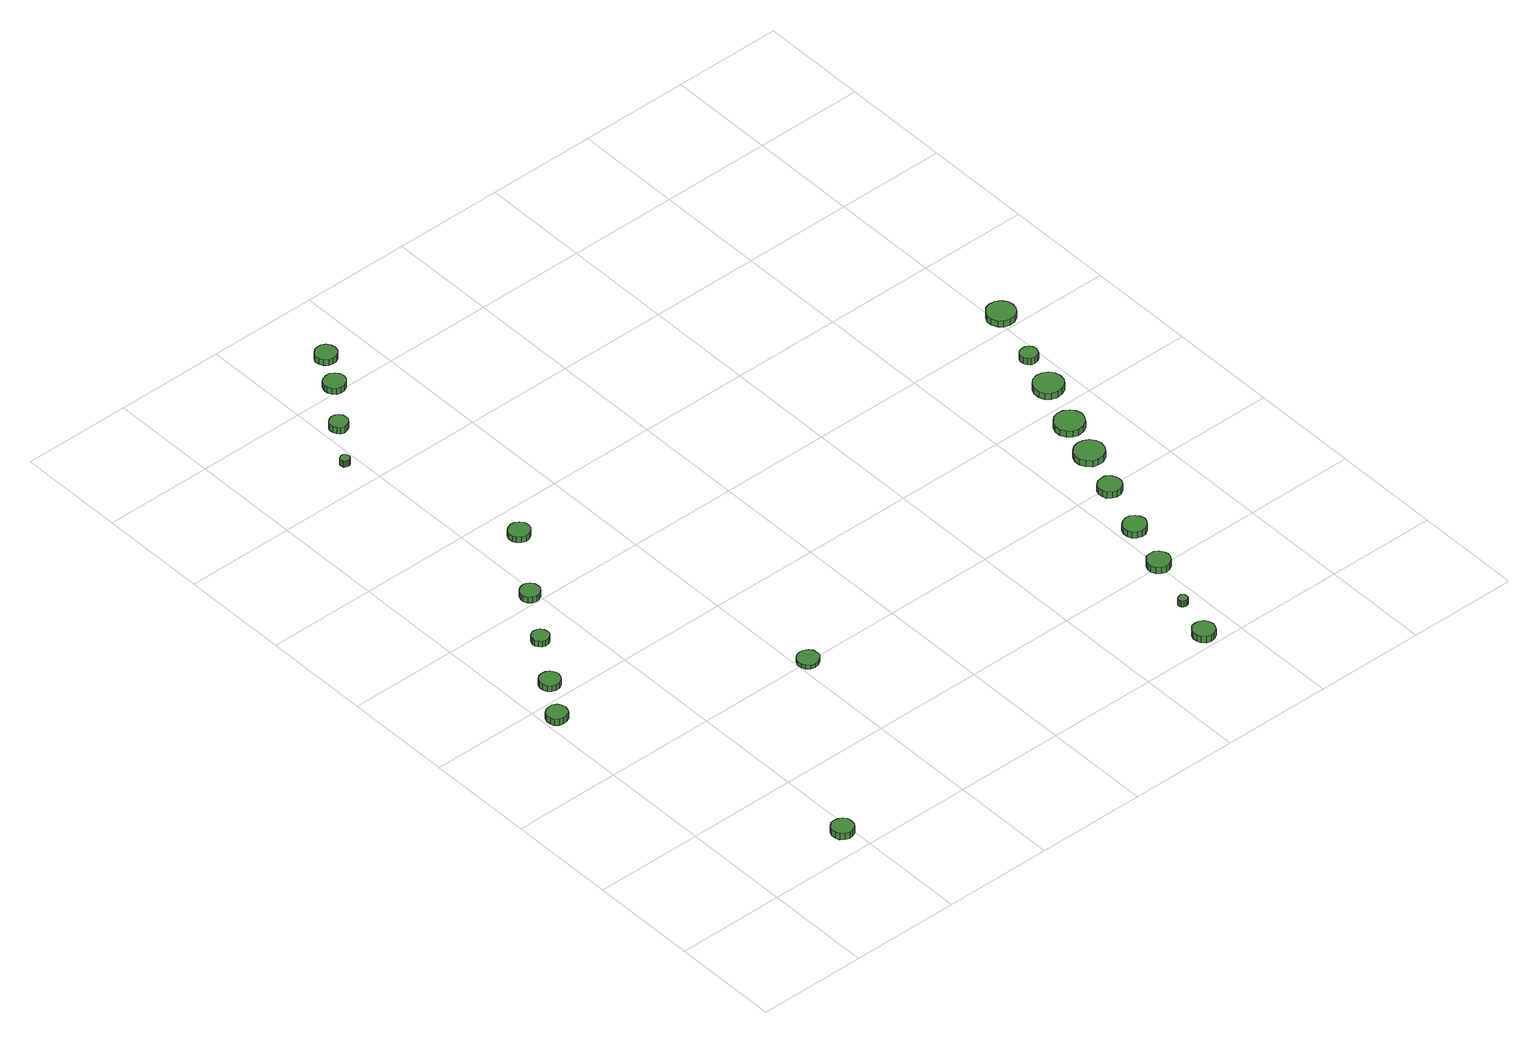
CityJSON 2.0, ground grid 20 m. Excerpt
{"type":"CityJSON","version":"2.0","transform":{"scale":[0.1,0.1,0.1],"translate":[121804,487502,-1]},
"CityObjects":{
"tree1":{"type":"SolitaryVegetationObject","attributes":{"function":"something"},"geometry":[{"type":"MultiSurface","lod":"1","boundaries":[[[0,1,2,3,4,5,6,7,8,9,10,11,12,13,14]],[[15,16,17,18,19,20,21,22,23,24,25,26,27,28,29]],[[0,29,28,1]],[[1,28,27,2]],[[2,27,26,3]],[[3,26,25,4]],[[4,25,24,5]],[[5,24,23,6]],[[6,23,22,7]],[[7,22,21,8]],[[8,21,20,9]],[[9,20,19,10]],[[10,19,18,11]],[[11,18,17,12]],[[12,17,16,13]],[[13,16,15,14]],[[14,15,29,0]]]}]},
"tree2":{"type":"SolitaryVegetationObject","attributes":{"function":"something"},"geometry":[{"type":"MultiSurface","lod":"1","boundaries":[[[30,31,32,33,34,35,36,37,38,39,40,41,42,43,44]],[[45,46,47,48,49,50,51,52,53,54,55,56,57,58,59]],[[30,59,58,31]],[[31,58,57,32]],[[32,57,56,33]],[[33,56,55,34]],[[34,55,54,35]],[[35,54,53,36]],[[36,53,52,37]],[[37,52,51,38]],[[38,51,50,39]],[[39,50,49,40]],[[40,49,48,41]],[[41,48,47,42]],[[42,47,46,43]],[[43,46,45,44]],[[44,45,59,30]]]}]},
"tree3":{"type":"SolitaryVegetationObject","attributes":{"function":"something"},"geometry":[{"type":"MultiSurface","lod":"1","boundaries":[[[60,61,62,63,64,65,66,67,68,69,70,71,72,73,74]],[[75,76,77,78,79,80,81,82,83,84,85,86,87,88,89]],[[60,89,88,61]],[[61,88,87,62]],[[62,87,86,63]],[[63,86,85,64]],[[64,85,84,65]],[[65,84,83,66]],[[66,83,82,67]],[[67,82,81,68]],[[68,81,80,69]],[[69,80,79,70]],[[70,79,78,71]],[[71,78,77,72]],[[72,77,76,73]],[[73,76,75,74]],[[74,75,89,60]]]}]},
"tree4":{"type":"SolitaryVegetationObject","attributes":{"function":"something"},"geometry":[{"type":"MultiSurface","lod":"1","boundaries":[[[90,91,92,93,94,95,96,97,98,99,100,101,102,103,104]],[[105,106,107,108,109,110,111,112,113,114,115,116,117,118,119]],[[90,119,118,91]],[[91,118,117,92]],[[92,117,116,93]],[[93,116,115,94]],[[94,115,114,95]],[[95,114,113,96]],[[96,113,112,97]],[[97,112,111,98]],[[98,111,110,99]],[[99,110,109,100]],[[100,109,108,101]],[[101,108,107,102]],[[102,107,106,103]],[[103,106,105,104]],[[104,105,119,90]]]}]},
"tree5":{"type":"SolitaryVegetationObject","attributes":{"function":"something"},"geometry":[{"type":"MultiSurface","lod":"1","boundaries":[[[120,121,122,123,124,125,126,127,128,129,130,131,132,133,134]],[[135,136,137,138,139,140,141,142,143,144,145,146,147,148,149]],[[120,149,148,121]],[[121,148,147,122]],[[122,147,146,123]],[[123,146,145,124]],[[124,145,144,125]],[[125,144,143,126]],[[126,143,142,127]],[[127,142,141,128]],[[128,141,140,129]],[[129,140,139,130]],[[130,139,138,131]],[[131,138,137,132]],[[132,137,136,133]],[[133,136,135,134]],[[134,135,149,120]]]}]},
"tree6":{"type":"SolitaryVegetationObject","attributes":{"function":"something"},"geometry":[{"type":"MultiSurface","lod":"1","boundaries":[[[150,151,152,153,154,155,156,157,158,159,160,161,162,163,164]],[[165,166,167,168,169,170,171,172,173,174,175,176,177,178,179]],[[150,179,178,151]],[[151,178,177,152]],[[152,177,176,153]],[[153,176,175,154]],[[154,175,174,155]],[[155,174,173,156]],[[156,173,172,157]],[[157,172,171,158]],[[158,171,170,159]],[[159,170,169,160]],[[160,169,168,161]],[[161,168,167,162]],[[162,167,166,163]],[[163,166,165,164]],[[164,165,179,150]]]}]},
"tree7":{"type":"SolitaryVegetationObject","attributes":{"function":"something"},"geometry":[{"type":"MultiSurface","lod":"1","boundaries":[[[180,181,182,183,184,185,186,187,188,189,190,191,192,193,194]],[[195,196,197,198,199,200,201,202,203,204,205,206,207,208,209]],[[180,209,208,181]],[[181,208,207,182]],[[182,207,206,183]],[[183,206,205,184]],[[184,205,204,185]],[[185,204,203,186]],[[186,203,202,187]],[[187,202,201,188]],[[188,201,200,189]],[[189,200,199,190]],[[190,199,198,191]],[[191,198,197,192]],[[192,197,196,193]],[[193,196,195,194]],[[194,195,209,180]]]}]},
"tree8":{"type":"SolitaryVegetationObject","attributes":{"function":"something"},"geometry":[{"type":"MultiSurface","lod":"1","boundaries":[[[210,211,212,213,214,215,216,217,218,219,220,221,222,223,224]],[[225,226,227,228,229,230,231,232,233,234,235,236,237,238,239]],[[210,239,238,211]],[[211,238,237,212]],[[212,237,236,213]],[[213,236,235,214]],[[214,235,234,215]],[[215,234,233,216]],[[216,233,232,217]],[[217,232,231,218]],[[218,231,230,219]],[[219,230,229,220]],[[220,229,228,221]],[[221,228,227,222]],[[222,227,226,223]],[[223,226,225,224]],[[224,225,239,210]]]}]},
"tree9":{"type":"SolitaryVegetationObject","attributes":{"function":"something"},"geometry":[{"type":"MultiSurface","lod":"1","boundaries":[[[240,241,242,243,244,245,246,247,248,249,250,251,252,253,254]],[[255,256,257,258,259,260,261,262,263,264,265,266,267,268,269]],[[240,269,268,241]],[[241,268,267,242]],[[242,267,266,243]],[[243,266,265,244]],[[244,265,264,245]],[[245,264,263,246]],[[246,263,262,247]],[[247,262,261,248]],[[248,261,260,249]],[[249,260,259,250]],[[250,259,258,251]],[[251,258,257,252]],[[252,257,256,253]],[[253,256,255,254]],[[254,255,269,240]]]}]},
"tree10":{"type":"SolitaryVegetationObject","attributes":{"function":"something"},"geometry":[{"type":"MultiSurface","lod":"1","boundaries":[[[270,271,272,273,274,275,276,277,278,279,280,281,282,283,284]],[[285,286,287,288,289,290,291,292,293,294,295,296,297,298,299]],[[270,299,298,271]],[[271,298,297,272]],[[272,297,296,273]],[[273,296,295,274]],[[274,295,294,275]],[[275,294,293,276]],[[276,293,292,277]],[[277,292,291,278]],[[278,291,290,279]],[[279,290,289,280]],[[280,289,288,281]],[[281,288,287,282]],[[282,287,286,283]],[[283,286,285,284]],[[284,285,299,270]]]}]},
"tree11":{"type":"SolitaryVegetationObject","attributes":{"function":"something"},"geometry":[{"type":"MultiSurface","lod":"1","boundaries":[[[300,301,302,303,304,305,306,307,308,309,310,311,312,313,314]],[[315,316,317,318,319,320,321,322,323,324,325,326,327,328,329]],[[300,329,328,301]],[[301,328,327,302]],[[302,327,326,303]],[[303,326,325,304]],[[304,325,324,305]],[[305,324,323,306]],[[306,323,322,307]],[[307,322,321,308]],[[308,321,320,309]],[[309,320,319,310]],[[310,319,318,311]],[[311,318,317,312]],[[312,317,316,313]],[[313,316,315,314]],[[314,315,329,300]]]}]},
"tree12":{"type":"SolitaryVegetationObject","attributes":{"function":"something"},"geometry":[{"type":"MultiSurface","lod":"1","boundaries":[[[330,331,332,333,334,335,336,337,338,339,340,341,342,343,344]],[[345,346,347,348,349,350,351,352,353,354,355,356,357,358,359]],[[330,359,358,331]],[[331,358,357,332]],[[332,357,356,333]],[[333,356,355,334]],[[334,355,354,335]],[[335,354,353,336]],[[336,353,352,337]],[[337,352,351,338]],[[338,351,350,339]],[[339,350,349,340]],[[340,349,348,341]],[[341,348,347,342]],[[342,347,346,343]],[[343,346,345,344]],[[344,345,359,330]]]}]},
"tree13":{"type":"SolitaryVegetationObject","attributes":{"function":"something"},"geometry":[{"type":"MultiSurface","lod":"1","boundaries":[[[360,361,362,363,364,365,366,367,368,369,370,371,372,373,374]],[[375,376,377,378,379,380,381,382,383,384,385,386,387,388,389]],[[360,389,388,361]],[[361,388,387,362]],[[362,387,386,363]],[[363,386,385,364]],[[364,385,384,365]],[[365,384,383,366]],[[366,383,382,367]],[[367,382,381,368]],[[368,381,380,369]],[[369,380,379,370]],[[370,379,378,371]],[[371,378,377,372]],[[372,377,376,373]],[[373,376,375,374]],[[374,375,389,360]]]}]},
"tree14":{"type":"SolitaryVegetationObject","attributes":{"function":"something"},"geometry":[{"type":"MultiSurface","lod":"1","boundaries":[[[390,391,392,393,394,395,396,397,398,399,400,401,402,403,404]],[[405,406,407,408,409,410,411,412,413,414,415,416,417,418,419]],[[390,419,418,391]],[[391,418,417,392]],[[392,417,416,393]],[[393,416,415,394]],[[394,415,414,395]],[[395,414,413,396]],[[396,413,412,397]],[[397,412,411,398]],[[398,411,410,399]],[[399,410,409,400]],[[400,409,408,401]],[[401,408,407,402]],[[402,407,406,403]],[[403,406,405,404]],[[404,405,419,390]]]}]},
"tree15":{"type":"SolitaryVegetationObject","attributes":{"function":"something"},"geometry":[{"type":"MultiSurface","lod":"1","boundaries":[[[420,421,422,423,424,425,426,427,428,429,430,431,432,433,434]],[[435,436,437,438,439,440,441,442,443,444,445,446,447,448,449]],[[420,449,448,421]],[[421,448,447,422]],[[422,447,446,423]],[[423,446,445,424]],[[424,445,444,425]],[[425,444,443,426]],[[426,443,442,427]],[[427,442,441,428]],[[428,441,440,429]],[[429,440,439,430]],[[430,439,438,431]],[[431,438,437,432]],[[432,437,436,433]],[[433,436,435,434]],[[434,435,449,420]]]}]},
"tree16":{"type":"SolitaryVegetationObject","attributes":{"function":"something"},"geometry":[{"type":"MultiSurface","lod":"1","boundaries":[[[450,451,452,453,454,455,456,457,458,459,460,461,462,463,464]],[[465,466,467,468,469,470,471,472,473,474,475,476,477,478,479]],[[450,479,478,451]],[[451,478,477,452]],[[452,477,476,453]],[[453,476,475,454]],[[454,475,474,455]],[[455,474,473,456]],[[456,473,472,457]],[[457,472,471,458]],[[458,471,470,459]],[[459,470,469,460]],[[460,469,468,461]],[[461,468,467,462]],[[462,467,466,463]],[[463,466,465,464]],[[464,465,479,450]]]}]},
"tree17":{"type":"SolitaryVegetationObject","attributes":{"function":"something"},"geometry":[{"type":"MultiSurface","lod":"1","boundaries":[[[480,481,482,483,484,485,486,487,488,489,490,491,492,493,494]],[[495,496,497,498,499,500,501,502,503,504,505,506,507,508,509]],[[480,509,508,481]],[[481,508,507,482]],[[482,507,506,483]],[[483,506,505,484]],[[484,505,504,485]],[[485,504,503,486]],[[486,503,502,487]],[[487,502,501,488]],[[488,501,500,489]],[[489,500,499,490]],[[490,499,498,491]],[[491,498,497,492]],[[492,497,496,493]],[[493,496,495,494]],[[494,495,509,480]]]}]},
"tree18":{"type":"SolitaryVegetationObject","attributes":{"function":"something"},"geometry":[{"type":"MultiSurface","lod":"1","boundaries":[[[510,511,512,513,514,515,516,517,518,519,520,521,522,523,524]],[[525,526,527,528,529,530,531,532,533,534,535,536,537,538,539]],[[510,539,538,511]],[[511,538,537,512]],[[512,537,536,513]],[[513,536,535,514]],[[514,535,534,515]],[[515,534,533,516]],[[516,533,532,517]],[[517,532,531,518]],[[518,531,530,519]],[[519,530,529,520]],[[520,529,528,521]],[[521,528,527,522]],[[522,527,526,523]],[[523,526,525,524]],[[524,525,539,510]]]}]},
"tree19":{"type":"SolitaryVegetationObject","attributes":{"function":"something"},"geometry":[{"type":"MultiSurface","lod":"1","boundaries":[[[540,541,542,543,544,545,546,547,548,549,550,551,552,553,554]],[[555,556,557,558,559,560,561,562,563,564,565,566,567,568,569]],[[540,569,568,541]],[[541,568,567,542]],[[542,567,566,543]],[[543,566,565,544]],[[544,565,564,545]],[[545,564,563,546]],[[546,563,562,547]],[[547,562,561,548]],[[548,561,560,549]],[[549,560,559,550]],[[550,559,558,551]],[[551,558,557,552]],[[552,557,556,553]],[[553,556,555,554]],[[554,555,569,540]]]}]},
"tree20":{"type":"SolitaryVegetationObject","attributes":{"function":"something"},"geometry":[{"type":"MultiSurface","lod":"1","boundaries":[[[570,571,572,573,574,575,576,577,578,579,580,581,582,583,584]],[[585,586,587,588,589,590,591,592,593,594,595,596,597,598,599]],[[570,599,598,571]],[[571,598,597,572]],[[572,597,596,573]],[[573,596,595,574]],[[574,595,594,575]],[[575,594,593,576]],[[576,593,592,577]],[[577,592,591,578]],[[578,591,590,579]],[[579,590,589,580]],[[580,589,588,581]],[[581,588,587,582]],[[582,587,586,583]],[[583,586,585,584]],[[584,585,599,570]]]}]},
"tree21":{"type":"SolitaryVegetationObject","attributes":{"function":"something"},"geometry":[{"type":"MultiSurface","lod":"1","boundaries":[[[600,601,602,603,604,605,606,607,608,609,610,611,612,613,614]],[[615,616,617,618,619,620,621,622,623,624,625,626,627,628,629]],[[600,629,628,601]],[[601,628,627,602]],[[602,627,626,603]],[[603,626,625,604]],[[604,625,624,605]],[[605,624,623,606]],[[606,623,622,607]],[[607,622,621,608]],[[608,621,620,609]],[[609,620,619,610]],[[610,619,618,611]],[[611,618,617,612]],[[612,617,616,613]],[[613,616,615,614]],[[614,615,629,600]]]}]}
},
"vertices":[
[43,566,19],[41,574,19],[37,580,19],[30,584,19],[22,584,19],[15,582,19],[9,577,19],[6,570,19],[6,562,19],[9,555,19],[15,550,19],[22,548,19],[30,549,19],[37,552,19],[41,559,19],[41,559,6],[37,552,6],[30,549,6],[22,548,6],[15,550,6],[9,555,6],[6,562,6],[6,570,6],[9,577,6],[15,582,6],[22,584,6],[30,584,6],[37,580,6],[41,574,6],[43,566,6],
[202,48,23],[201,56,23],[196,62,23],[189,66,23],[181,67,23],[173,65,23],[167,59,23],[164,52,23],[164,44,23],[167,36,23],[173,31,23],[181,28,23],[189,29,23],[196,33,23],[201,40,23],[201,40,10],[196,33,10],[189,29,10],[181,28,10],[173,31,10],[167,36,10],[164,44,10],[164,52,10],[167,59,10],[173,65,10],[181,67,10],[189,66,10],[196,62,10],[201,56,10],[202,48,10],
[89,636,18],[87,643,18],[83,650,18],[76,653,18],[68,654,18],[61,652,18],[55,647,18],[52,640,18],[52,632,18],[55,625,18],[61,620,18],[68,617,18],[76,618,18],[83,622,18],[87,628,18],[87,628,6],[83,622,6],[76,618,6],[68,617,6],[61,620,6],[55,625,6],[52,632,6],[52,640,6],[55,647,6],[61,652,6],[68,654,6],[76,653,6],[83,650,6],[87,643,6],[89,636,6],
[144,726,18],[143,732,18],[139,737,18],[134,740,18],[127,741,18],[121,739,18],[117,735,18],[114,729,18],[114,722,18],[117,717,18],[121,712,18],[127,710,18],[134,711,18],[139,714,18],[143,719,18],[143,719,6],[139,714,6],[134,711,6],[127,710,6],[121,712,6],[117,717,6],[114,722,6],[114,729,6],[117,735,6],[121,739,6],[127,741,6],[134,740,6],[139,737,6],[143,732,6],[144,726,6],
[207,820,18],[206,827,18],[201,833,18],[195,837,18],[188,837,18],[181,835,18],[175,830,18],[172,823,18],[172,816,18],[175,809,18],[181,804,18],[188,802,18],[195,803,18],[201,807,18],[206,813,18],[206,813,6],[201,807,6],[195,803,6],[188,802,6],[181,804,6],[175,809,6],[172,816,6],[172,823,6],[175,830,6],[181,835,6],[188,837,6],[195,837,6],[201,833,6],[206,827,6],[207,820,6],
[440,402,14],[439,410,14],[434,416,14],[427,420,14],[419,421,14],[411,419,14],[405,413,14],[402,406,14],[402,398,14],[405,391,14],[411,385,14],[419,383,14],[427,384,14],[434,388,14],[439,394,14],[439,394,6],[434,388,6],[427,384,6],[419,383,6],[411,385,6],[405,391,6],[402,398,6],[402,406,6],[405,413,6],[411,419,6],[419,421,6],[427,420,6],[434,416,6],[439,410,6],[440,402,6],
[288,936,26],[286,944,26],[281,950,26],[274,954,26],[267,955,26],[259,952,26],[253,947,26],[250,940,26],[250,932,26],[253,925,26],[259,920,26],[267,917,26],[274,918,26],[281,922,26],[286,928,26],[286,928,14],[281,922,14],[274,918,14],[267,917,14],[259,920,14],[253,925,14],[250,932,14],[250,940,14],[253,947,14],[259,952,14],[267,955,14],[274,954,14],[281,950,14],[286,944,14],[288,936,14],
[182,1255,25],[182,1258,25],[180,1261,25],[177,1263,25],[173,1263,25],[170,1262,25],[167,1260,25],[166,1257,25],[166,1253,25],[167,1250,25],[170,1248,25],[173,1247,25],[177,1247,25],[180,1249,25],[182,1251,25],[182,1251,12],[180,1249,12],[177,1247,12],[173,1247,12],[170,1248,12],[167,1250,12],[166,1253,12],[166,1257,12],[167,1260,12],[170,1262,12],[173,1263,12],[177,1263,12],[180,1261,12],[182,1258,12],[182,1255,12],
[245,1332,21],[244,1339,21],[240,1345,21],[234,1348,21],[227,1349,21],[221,1347,21],[216,1342,21],[213,1336,21],[213,1329,21],[216,1323,21],[221,1318,21],[227,1316,21],[234,1317,21],[240,1320,21],[244,1326,21],[244,1326,8],[240,1320,8],[234,1317,8],[227,1316,8],[221,1318,8],[216,1323,8],[213,1329,8],[213,1336,8],[216,1342,8],[221,1347,8],[227,1349,8],[234,1348,8],[240,1345,8],[244,1339,8],[245,1332,8],
[310,1412,20],[308,1420,20],[303,1427,20],[296,1431,20],[288,1431,20],[280,1429,20],[274,1424,20],[271,1416,20],[271,1408,20],[274,1401,20],[280,1395,20],[288,1393,20],[296,1394,20],[303,1398,20],[308,1404,20],[308,1404,8],[303,1398,8],[296,1394,8],[288,1393,8],[280,1395,8],[274,1401,8],[271,1408,8],[271,1416,8],[274,1424,8],[280,1429,8],[288,1431,8],[296,1431,8],[303,1427,8],[308,1420,8],[310,1412,8],
[345,1473,21],[343,1481,21],[338,1488,21],[331,1492,21],[323,1492,21],[316,1490,21],[310,1484,21],[306,1477,21],[306,1469,21],[310,1462,21],[316,1456,21],[323,1454,21],[331,1455,21],[338,1459,21],[343,1465,21],[343,1465,9],[338,1459,9],[331,1455,9],[323,1454,9],[316,1456,9],[310,1462,9],[306,1469,9],[306,1477,9],[310,1484,9],[316,1490,9],[323,1492,9],[331,1492,9],[338,1488,9],[343,1481,9],[345,1473,9],
[957,20,28],[955,28,28],[951,35,28],[943,39,28],[935,40,28],[927,38,28],[921,32,28],[918,24,28],[918,16,28],[921,9,28],[927,3,28],[935,0,28],[943,1,28],[951,5,28],[955,12,28],[955,12,15],[951,5,15],[943,1,15],[935,0,15],[927,3,15],[921,9,15],[918,16,15],[918,24,15],[921,32,15],[927,38,15],[935,40,15],[943,39,15],[951,35,15],[955,28,15],[957,20,15],
[971,101,26],[971,105,26],[969,107,26],[966,109,26],[962,109,26],[959,108,26],[956,106,26],[955,103,26],[955,100,26],[956,97,26],[959,94,26],[962,93,26],[966,94,26],[969,95,26],[971,98,26],[971,98,13],[969,95,13],[966,94,13],[962,93,13],[959,94,13],[956,97,13],[955,100,13],[955,103,13],[956,106,13],[959,108,13],[962,109,13],[966,109,13],[969,107,13],[971,105,13],[971,101,13],
[1017,198,26],[1015,206,26],[1010,213,26],[1003,218,26],[994,218,26],[986,216,26],[980,210,26],[976,202,26],[976,194,26],[980,186,26],[986,180,26],[994,177,26],[1003,178,26],[1010,183,26],[1015,189,26],[1015,189,13],[1010,183,13],[1003,178,13],[994,177,13],[986,180,13],[980,186,13],[976,194,13],[976,202,13],[980,210,13],[986,216,13],[994,218,13],[1003,218,13],[1010,213,13],[1015,206,13],[1017,198,13],
[1046,289,26],[1044,297,26],[1039,304,26],[1031,309,26],[1023,310,26],[1015,307,26],[1008,301,26],[1005,293,26],[1005,285,26],[1008,277,26],[1015,271,26],[1023,268,26],[1031,269,26],[1039,274,26],[1044,281,26],[1044,281,13],[1039,274,13],[1031,269,13],[1023,268,13],[1015,271,13],[1008,277,13],[1005,285,13],[1005,293,13],[1008,301,13],[1015,307,13],[1023,310,13],[1031,309,13],[1039,304,13],[1044,297,13],[1046,289,13],
[1080,389,26],[1078,397,26],[1073,404,26],[1065,409,26],[1057,409,26],[1049,407,26],[1042,401,26],[1039,393,26],[1039,385,26],[1042,377,26],[1049,371,26],[1057,368,26],[1065,369,26],[1073,373,26],[1078,380,26],[1078,380,13],[1073,373,13],[1065,369,13],[1057,368,13],[1049,371,13],[1042,377,13],[1039,385,13],[1039,393,13],[1042,401,13],[1049,407,13],[1057,409,13],[1065,409,13],[1073,404,13],[1078,397,13],[1080,389,13],
[1115,472,27],[1112,483,27],[1106,492,27],[1096,497,27],[1085,498,27],[1075,495,27],[1067,488,27],[1062,478,27],[1062,467,27],[1067,457,27],[1075,449,27],[1085,446,27],[1096,447,27],[1106,452,27],[1112,461,27],[1112,461,14],[1106,452,14],[1096,447,14],[1085,446,14],[1075,449,14],[1067,457,14],[1062,467,14],[1062,478,14],[1067,488,14],[1075,495,14],[1085,498,14],[1096,497,14],[1106,492,14],[1112,483,14],[1115,472,14],
[1140,549,26],[1137,560,26],[1131,568,26],[1121,574,26],[1110,575,26],[1100,572,26],[1092,564,26],[1087,554,26],[1087,543,26],[1092,533,26],[1100,526,26],[1110,522,26],[1121,524,26],[1131,529,26],[1137,538,26],[1137,538,13],[1131,529,13],[1121,524,13],[1110,522,13],[1100,526,13],[1092,533,13],[1087,543,13],[1087,554,13],[1092,564,13],[1100,572,13],[1110,575,13],[1121,574,13],[1131,568,13],[1137,560,13],[1140,549,13],
[1175,641,26],[1173,652,26],[1166,661,26],[1157,666,26],[1146,667,26],[1135,664,26],[1127,656,26],[1123,646,26],[1123,635,26],[1127,625,26],[1135,618,26],[1146,615,26],[1157,616,26],[1166,621,26],[1173,630,26],[1173,630,13],[1166,621,13],[1157,616,13],[1146,615,13],[1135,618,13],[1127,625,13],[1123,635,13],[1123,646,13],[1127,656,13],[1135,664,13],[1146,667,13],[1157,666,13],[1166,661,13],[1173,652,13],[1175,641,13],
[1190,717,26],[1188,724,26],[1185,729,26],[1179,732,26],[1173,733,26],[1166,731,26],[1162,727,26],[1159,721,26],[1159,714,26],[1162,708,26],[1166,704,26],[1173,702,26],[1179,703,26],[1185,706,26],[1188,711,26],[1188,711,13],[1185,706,13],[1179,703,13],[1173,702,13],[1166,704,13],[1162,708,13],[1159,714,13],[1159,721,13],[1162,727,13],[1166,731,13],[1173,733,13],[1179,732,13],[1185,729,13],[1188,724,13],[1190,717,13],
[1232,823,27],[1230,833,27],[1224,841,27],[1215,847,27],[1204,848,27],[1194,845,27],[1187,838,27],[1182,828,27],[1182,818,27],[1187,808,27],[1194,801,27],[1204,798,27],[1215,799,27],[1224,804,27],[1230,813,27],[1230,813,14],[1224,804,14],[1215,799,14],[1204,798,14],[1194,801,14],[1187,808,14],[1182,818,14],[1182,828,14],[1187,838,14],[1194,845,14],[1204,848,14],[1215,847,14],[1224,841,14],[1230,833,14],[1232,823,14]
]}
